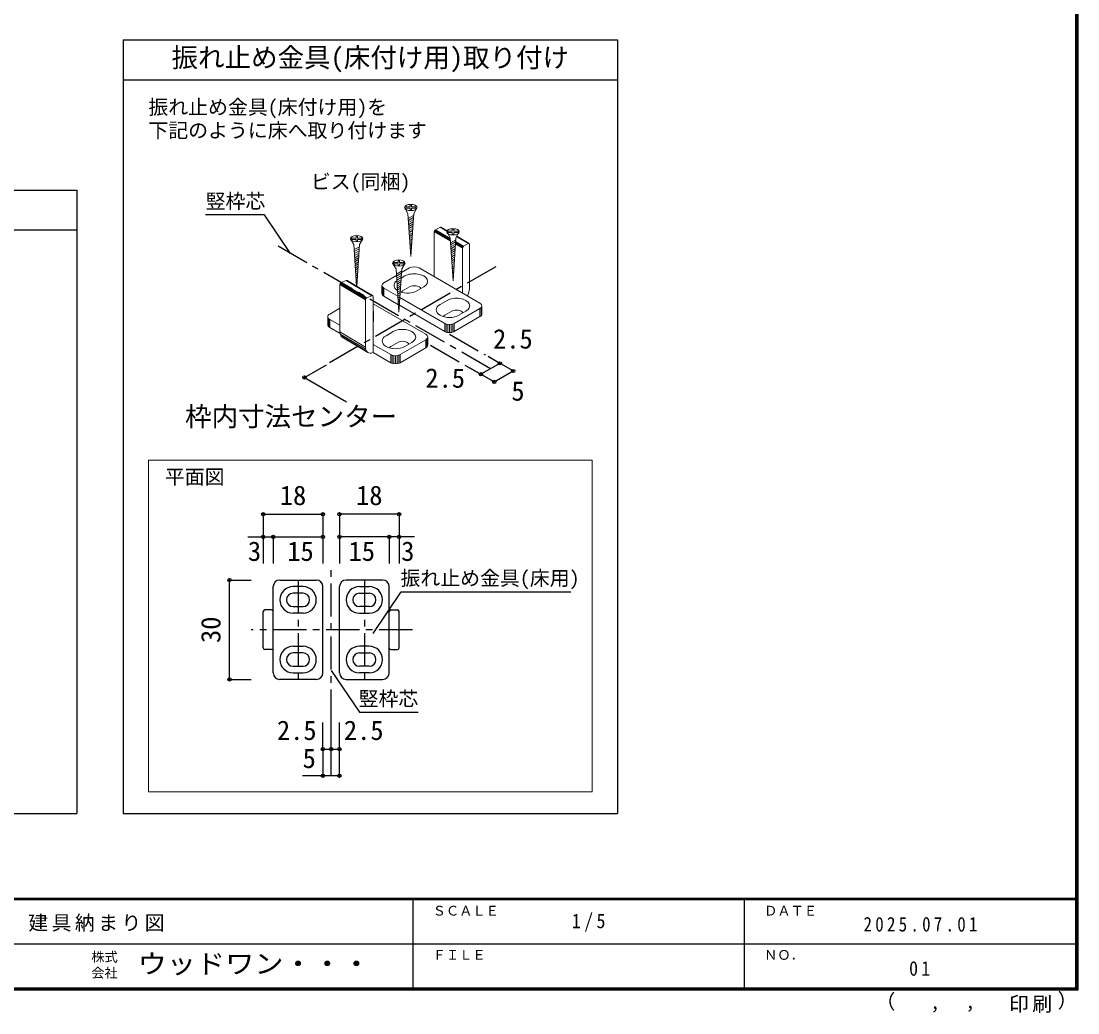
# Model space of a CAD drawing. Units: millimetres, scale not verified, with parts at other scales. Extents: x -973 to 977, y -718 to 696.
# Drawn here: x 180 to 977, y -718 to 30 of the extents above; entities that cross this region are included whole.
import ezdxf
from ezdxf.enums import TextEntityAlignment as Align

# ---------------------------------------------------------------- set-up
doc = ezdxf.new("R2010")
doc.units = ezdxf.units.MM
doc.header["$LTSCALE"] = 5
doc.header["$PDMODE"] = 32
doc.header["$PDSIZE"] = 2.5
doc.linetypes.add('CHAIN1', pattern=[8, 5, -1, 1, -1])
doc.layers.add('0-7_金物', color=7, linetype='Continuous', lineweight=18)
for name, color, linetype in [('0-A_文字', 3, 'Continuous'), ('0-B_寸法', 7, 'Continuous'), ('1-4_枠', 4, 'CHAIN1'), ('1-7_金物', 7, 'Continuous'), ('1-A_文字', 7, 'Continuous'), ('1-B_寸法', 7, 'Continuous'), ('F-0_補助線', 7, 'Continuous'), ('F-1_枠', 6, 'Continuous'), ('F-A_文字', 7, 'Continuous')]:
    doc.layers.add(name, color=color, linetype=linetype)
doc.styles.add('ＭＳ ゴシック', font='')
doc.styles.get('ＭＳ ゴシック').set_extended_font_data('MS Gothic')

msp = doc.modelspace()

# ---------------------------------------------------------------- linework, layer by layer
at = {"layer": '0-7_金物'}
for p, q in [((469.624, -110.151), (469.624, -111.185)), ((469.624, -110.151), (472.987, -110.151)), ((469.624, -111.185), (472.987, -111.185)), ((472.987, -108.635), (474.021, -108.635)), ((472.987, -110.151), (472.987, -108.635)), ((472.987, -112.701), (472.987, -111.185)), ((474.021, -110.151), (474.021, -108.635)), ((474.021, -110.151), (477.384, -110.151)), ((474.021, -111.185), (477.384, -111.185)), ((474.021, -112.701), (474.021, -111.185)), ((477.384, -111.185), (477.384, -110.151)), ((469.519, -111.923), (471.343, -115.083)), ((473.504, -147.702), (471.343, -115.083)), ((475.561, -116.657), (471.596, -118.902)), ((475.453, -118.285), (471.696, -120.412)), ((472.987, -112.701), (474.021, -112.701)), ((473.504, -147.702), (475.665, -115.083)), ((477.49, -111.923), (475.665, -115.083)), ((475.345, -119.914), (471.797, -121.923)), ((475.237, -121.542), (471.897, -123.433)), ((475.13, -123.17), (471.997, -124.944)), ((475.022, -124.798), (472.097, -126.454)), ((474.914, -126.426), (472.197, -127.964)), ((495.601, -125.577), (492.066, -127.618)), ((500.724, -128.535), (495.601, -125.577)), ((500.816, -128.358), (495.83, -125.48)), ((500.884, -128.254), (496.043, -125.459)), ((500.909, -128.219), (496.226, -125.515)), ((504.807, -127.006), (505.841, -127.006)), ((504.807, -128.522), (504.807, -127.006)), ((505.841, -128.522), (505.841, -127.006)), ((428.708, -135.485), (430.533, -138.645)), ((428.814, -133.713), (432.177, -133.713)), ((428.814, -133.713), (428.814, -134.747)), ((428.814, -134.747), (432.177, -134.747)), ((432.177, -133.713), (432.177, -132.197)), ((432.177, -132.197), (433.21, -132.197)), ((432.177, -136.263), (432.177, -134.747)), ((433.21, -133.713), (433.21, -132.197)), ((433.21, -133.713), (436.573, -133.713)), ((436.679, -135.485), (434.854, -138.645)), ((436.573, -134.747), (436.573, -133.713)), ((474.806, -128.054), (472.297, -129.475)), ((474.698, -129.682), (472.397, -130.985)), ((474.59, -131.311), (472.497, -132.496)), ((474.482, -132.939), (472.597, -134.006)), ((474.375, -134.567), (472.697, -135.516)), ((491.182, -162.83), (491.182, -129.149)), ((503.343, -136.171), (491.182, -129.149)), ((503.323, -135.86), (491.212, -128.868)), ((503.299, -135.498), (491.3, -128.571)), ((503.273, -135.109), (491.441, -128.278)), ((503.247, -134.721), (491.624, -128.01)), ((503.223, -134.359), (491.837, -127.785)), ((503.203, -134.048), (492.066, -127.618)), ((501.339, -130.294), (503.163, -133.454)), ((501.444, -128.522), (501.444, -129.556)), ((501.444, -128.522), (504.807, -128.522)), ((501.444, -129.556), (504.807, -129.556)), ((505.324, -166.073), (503.163, -133.454)), ((507.381, -135.029), (503.416, -137.273)), ((504.807, -131.072), (504.807, -129.556)), ((504.807, -131.072), (505.841, -131.072)), ((505.324, -166.073), (507.485, -133.454)), ((505.841, -128.522), (509.204, -128.522)), ((505.841, -129.556), (509.204, -129.556)), ((505.841, -131.072), (505.841, -129.556)), ((509.309, -130.294), (507.485, -133.454)), ((516.815, -137.825), (507.925, -132.692)), ((517.043, -137.727), (508.024, -132.52)), ((517.257, -137.706), (508.087, -132.412)), ((517.44, -137.763), (508.108, -132.375)), ((509.204, -129.556), (509.204, -128.522)), ((432.606, -169.947), (430.533, -138.645)), ((434.75, -140.22), (430.786, -142.464)), ((434.642, -141.848), (430.886, -143.974)), ((432.177, -136.263), (433.21, -136.263)), ((432.774, -170.047), (434.854, -138.645)), ((474.267, -136.195), (472.797, -137.027)), ((474.159, -137.823), (472.897, -138.537)), ((474.051, -139.451), (472.997, -140.048)), ((473.943, -141.079), (473.097, -141.558)), ((473.835, -142.707), (473.197, -143.069)), ((507.273, -136.657), (503.516, -138.783)), ((507.165, -138.285), (503.616, -140.294)), ((507.057, -139.913), (503.716, -141.804)), ((506.949, -141.541), (503.816, -143.315)), ((506.841, -143.169), (503.917, -144.825)), ((512.395, -141.397), (507.159, -138.374)), ((512.425, -141.115), (507.178, -138.086)), ((512.514, -140.818), (507.2, -137.751)), ((512.654, -140.526), (507.224, -137.391)), ((512.837, -140.258), (507.248, -137.031)), ((513.05, -140.033), (507.27, -136.696)), ((513.279, -139.866), (507.289, -136.408)), ((512.395, -175.077), (512.395, -141.397)), ((516.815, -137.825), (513.279, -139.866)), ((517.699, -138.335), (517.699, -172.015)), ((434.534, -143.476), (430.986, -145.485)), ((434.427, -145.104), (431.086, -146.995)), ((434.319, -146.732), (431.186, -148.506)), ((434.211, -148.36), (431.286, -150.016)), ((434.103, -149.988), (431.386, -151.527)), ((463.996, -152.085), (463.996, -150.569)), ((463.996, -150.569), (465.03, -150.569)), ((465.03, -152.085), (465.03, -150.569)), ((473.727, -144.336), (473.297, -144.579)), ((506.734, -144.797), (504.017, -146.336)), ((506.626, -146.425), (504.117, -147.846)), ((506.518, -148.054), (504.217, -149.356)), ((506.41, -149.682), (504.317, -150.867)), ((506.302, -151.31), (504.417, -152.377)), ((433.995, -151.616), (431.486, -153.037)), ((433.887, -153.245), (431.586, -154.547)), ((433.779, -154.873), (431.686, -156.058)), ((433.672, -156.501), (431.786, -157.568)), ((433.564, -158.129), (431.886, -159.079)), ((460.528, -153.857), (462.352, -157.016)), ((460.633, -152.085), (463.996, -152.085)), ((460.633, -152.085), (460.633, -153.118)), ((460.633, -153.118), (463.996, -153.118)), ((464.513, -189.635), (462.352, -157.016)), ((466.57, -158.591), (462.605, -160.835)), ((463.996, -154.635), (463.996, -153.118)), ((463.996, -154.635), (465.03, -154.635)), ((464.513, -189.635), (466.674, -157.016)), ((465.03, -152.085), (468.393, -152.085)), ((466.494, -159.733), (472.62, -156.196)), ((468.498, -153.857), (466.674, -157.016)), ((468.393, -153.118), (468.393, -152.085)), ((525.653, -182.732), (479.692, -156.196)), ((506.194, -152.938), (504.517, -153.888)), ((506.086, -154.566), (504.617, -155.398)), ((505.979, -156.194), (504.717, -156.908)), ((505.871, -157.822), (504.817, -158.419)), ((420.996, -167.289), (424.827, -165.682)), ((440.28, -178.78), (420.996, -167.289)), ((444.11, -177.173), (424.827, -165.682)), ((444.358, -177.106), (425.075, -165.615)), ((444.589, -177.117), (425.305, -165.626)), ((444.787, -177.206), (425.504, -165.715)), ((433.456, -159.757), (431.986, -160.589)), ((433.348, -161.385), (432.086, -162.099)), ((433.24, -163.013), (432.186, -163.61)), ((433.132, -164.642), (432.286, -165.12)), ((433.024, -166.27), (432.387, -166.631)), ((453.175, -167.423), (462.678, -161.936)), ((466.462, -160.219), (462.705, -162.346)), ((466.354, -161.847), (462.805, -163.856)), ((466.246, -163.475), (462.906, -165.366)), ((466.138, -165.103), (463.006, -166.877)), ((466.031, -166.731), (463.106, -168.387)), ((469.085, -162.319), (466.213, -163.978)), ((505.763, -159.451), (504.917, -159.929)), ((505.655, -161.079), (505.017, -161.44)), ((505.547, -162.707), (505.117, -162.95)), ((439.323, -180.264), (420.039, -168.773)), ((420.039, -168.773), (420.039, -204.497)), ((439.355, -179.97), (420.072, -168.48)), ((439.451, -179.669), (420.167, -168.178)), ((439.603, -179.381), (420.319, -167.89)), ((439.801, -179.126), (420.518, -167.635)), ((440.032, -178.921), (420.749, -167.43)), ((432.916, -167.898), (432.487, -168.141)), ((451.711, -169.464), (451.711, -175.588)), ((451.881, -170.211), (451.881, -176.335)), ((452.38, -170.907), (452.38, -177.031)), ((453.175, -171.505), (453.175, -177.629)), ((463.715, -177.591), (453.175, -171.505)), ((465.923, -168.359), (463.206, -169.898)), ((465.815, -169.988), (463.306, -171.408)), ((465.707, -171.616), (463.406, -172.919)), ((465.599, -173.244), (463.506, -174.429)), ((465.491, -174.872), (463.606, -175.939)), ((472.62, -170.484), (467.317, -173.546)), ((483.227, -170.484), (477.924, -173.546)), ((439.323, -180.264), (439.323, -215.988)), ((440.28, -178.78), (444.11, -177.173)), ((445.068, -220.072), (445.068, -177.854)), ((464.137, -183.958), (453.175, -177.629)), ((465.383, -176.5), (463.706, -177.45)), ((465.276, -178.128), (463.806, -178.96)), ((465.168, -179.756), (463.906, -180.471)), ((465.06, -181.385), (464.006, -181.981)), ((464.952, -183.013), (464.106, -183.491)), ((499.137, -198.041), (465.252, -178.478)), ((495.601, -183.753), (500.905, -180.691)), ((412.364, -190.985), (420.039, -186.554)), ((484.843, -206.294), (445.068, -183.33)), ((445.345, -189.964), (445.345, -196.088)), ((464.844, -184.641), (464.206, -185.002)), ((464.736, -186.269), (464.306, -186.512)), ((499.137, -204.165), (464.862, -184.376)), ((504.44, -188.856), (499.137, -191.917)), ((525.653, -186.814), (506.208, -198.041)), ((509.744, -191.917), (515.047, -188.856)), ((525.653, -186.814), (525.653, -192.938)), ((526.448, -186.217), (526.448, -192.34)), ((526.948, -185.52), (526.948, -191.644)), ((527.118, -184.773), (527.118, -190.897)), ((410.9, -193.026), (410.9, -199.15)), ((411.07, -193.773), (411.07, -199.897)), ((411.57, -194.469), (411.57, -200.593)), ((420.039, -199.498), (412.364, -195.067)), ((412.364, -195.067), (412.364, -201.191)), ((499.137, -198.041), (499.137, -204.165)), ((500.172, -198.5), (500.172, -204.624)), ((501.378, -198.788), (501.378, -204.912)), ((502.672, -198.887), (502.672, -205.01)), ((503.967, -198.788), (503.967, -204.912)), ((505.172, -198.5), (505.172, -204.624)), ((525.653, -192.938), (506.208, -204.165)), ((506.208, -198.041), (506.208, -204.165)), ((420.143, -205.682), (412.364, -201.191)), ((439.323, -215.988), (420.039, -204.497)), ((439.518, -217.587), (420.235, -206.096)), ((454.791, -207.315), (460.094, -204.253)), ((440.092, -218.912), (420.809, -207.422)), ((441.005, -219.874), (421.722, -208.384)), ((458.326, -221.603), (445.068, -213.949)), ((463.629, -212.418), (458.326, -215.48)), ((484.843, -210.377), (465.397, -221.603)), ((468.933, -215.48), (474.236, -212.418)), ((484.843, -210.377), (484.843, -216.5)), ((485.637, -209.779), (485.637, -215.902)), ((486.137, -209.082), (486.137, -215.206)), ((486.307, -208.335), (486.307, -214.459)), ((458.326, -227.727), (445.068, -220.072)), ((458.326, -221.603), (458.326, -227.727)), ((459.362, -222.062), (459.362, -228.186)), ((460.568, -222.35), (460.568, -228.474)), ((461.862, -222.449), (461.862, -228.573)), ((463.156, -222.35), (463.156, -228.474)), ((464.362, -222.062), (464.362, -228.186)), ((484.843, -216.5), (465.397, -227.727)), ((465.397, -221.603), (465.397, -227.727)), ((275.517, -551.24), (275.517, -301.105)), ((610.376, -551.24), (275.517, -551.24))]:
    msp.add_line(p, q, dxfattribs=at)
for points in [[(433.21, -136.263), (433.21, -134.747), (436.573, -134.747)], [(465.03, -154.635), (465.03, -153.118), (468.393, -153.118)], [(275.517, -301.105), (610.376, -301.105), (610.376, -551.24)]]:
    msp.add_lwpolyline(points, dxfattribs=at)
for centre in [(473.504, -110.668), (505.324, -129.039), (432.693, -134.23), (464.513, -152.602)]:
    msp.add_ellipse(centre, major_axis=(4.71, 0), ratio=0.5, dxfattribs=at)
for centre, major_axis, ratio, start_param, end_param in [((495.601, -126.598), (0.625, 1.083), 0.57735, 6.2831853, 7.0685835), ((492.066, -128.639), (0.625, 1.083), 0.57735, 0.7853982, 2.3561945), ((513.279, -140.886), (0.625, 1.083), 0.57735, 0.7853982, 2.3561945), ((516.815, -138.845), (0.625, 1.083), 0.57735, 5.4977871, 7.0685835), ((476.156, -158.237), (-5, 0), 0.57735, 3.9269908, 5.4977871), ((420.996, -168.372), (0.64, 1.074), 0.663414, 0.7318184, 2.3026147), ((424.827, -166.765), (0.64, 1.074), 0.663414, 6.2296055, 7.0150037), ((470.853, -169.464), (10, 0), 0.57735, 2.4831952, 3.8764508), ((476.156, -166.402), (10, 0), 0.57735, 5.4977871, 8.6393798), ((456.711, -169.464), (-5, 0), 0.57735, 5.4977871, 7.0685835), ((470.853, -169.464), (10, 0), 0.57735, 4.1506266, 5.4977871), ((470.853, -175.588), (5, 0), 0.57735, 2.3561945, 2.7802255), ((476.156, -172.526), (5, 0), 0.57735, 0.2617994, 2.3561945), ((512.395, -175.077), (3.75, 6.495), 0.57735, 4.712389, 5.4977871), ((440.28, -179.862), (0.64, 1.074), 0.663414, 0.7318184, 2.3026147), ((444.11, -178.255), (0.64, 1.074), 0.663414, 5.4442074, 7.0150037), ((456.711, -175.588), (-5, 0), 0.57735, 6.2831853, 7.0685835), ((507.976, -184.773), (10, 0), 0.57735, 5.4977871, 8.6393798), ((522.118, -184.773), (-5, 0), 0.57735, 2.3561945, 3.9269908), ((415.9, -193.026), (-5, 0), 0.57735, 5.4977871, 7.0685835), ((435.345, -189.964), (10, 0), 0.57735, 6.047146, 6.5192246), ((502.672, -187.835), (10, 0), 0.57735, 2.3561945, 5.4977871), ((507.976, -190.897), (5, 0), 0.57735, 0.2617994, 2.3561945), ((522.118, -190.897), (-5, 0), 0.57735, 2.3561945, 3.1415927), ((415.9, -199.15), (-5, 0), 0.57735, 6.2831853, 7.0685835), ((435.345, -196.088), (10, 0), 0.57735, 6.047146, 6.5192246), ((502.672, -193.959), (5, 0), 0.57735, 2.3561945, 2.7802255), ((502.672, -196), (-5, 0), 0.57735, 0.7853982, 2.3561945), ((425.784, -202.087), (3.839, 6.443), 0.663414, 2.3026147, 3.0880129), ((467.165, -208.335), (10, 0), 0.57735, 5.4977871, 8.6393798), ((481.307, -208.335), (-5, 0), 0.57735, 2.3561945, 3.9269908), ((502.672, -202.124), (-5, 0), 0.57735, 0.7853982, 2.3561945), ((461.862, -211.397), (10, 0), 0.57735, 2.3561945, 5.4977871), ((467.165, -214.459), (5, 0), 0.57735, 0.2617994, 2.3561945), ((481.307, -214.459), (-5, 0), 0.57735, 2.3561945, 3.1415927), ((445.068, -213.577), (3.839, 6.443), 0.663414, 2.3026147, 3.873411), ((461.862, -217.521), (5, 0), 0.57735, 2.3561945, 2.7802255), ((461.862, -219.562), (-5, 0), 0.57735, 0.7853982, 2.3561945), ((461.862, -225.686), (-5, 0), 0.57735, 0.7853982, 2.3561945)]:
    msp.add_ellipse(centre, major_axis=major_axis, ratio=ratio, start_param=start_param, end_param=end_param, dxfattribs=at)
at = {"layer": '0-A_文字'}
for p, q in [((256.653, 15.667), (629.365, 15.667)), ((256.653, 15.667), (256.653, -567.5)), ((629.365, 15.667), (629.365, -567.5)), ((256.653, -14.333), (629.365, -14.333)), ((-218.347, -97.5), (221.653, -97.5)), ((221.653, -97.5), (221.653, -567.5)), ((-218.347, -127.5), (221.653, -127.5)), ((-218.347, -567.5), (221.653, -567.5)), ((256.653, -567.5), (629.365, -567.5))]:
    msp.add_line(p, q, dxfattribs=at)
at = {"layer": '0-A_文字', "color": 4}
for p, q in [((363.135, -116.17), (318.731, -116.17)), ((382.819, -145.262), (363.135, -116.17)), ((445.104, -431.748), (466.328, -400.381)), ((466.328, -400.381), (594.316, -400.381)), ((413.489, -459.853), (434.713, -491.221)), ((434.713, -491.221), (479.118, -491.221))]:
    msp.add_line(p, q, dxfattribs=at)
at = {"layer": '0-B_寸法', "color": 4, "linetype": 'CHAIN1'}
for p, q in [((533.563, -232.293), (371.41, -138.675)), ((537.755, -155.333), (412.004, -227.935)), ((502.672, -206.206), (529.779, -221.856)), ((488.378, -214.459), (517.775, -231.431))]:
    msp.add_line(p, q, dxfattribs=at)
at = {"layer": '0-B_寸法', "color": 4}
for p, q in [((540.71, -228.167), (531.739, -222.988)), ((550.71, -233.941), (532.069, -223.178)), ((393.22, -238.78), (409.864, -229.17)), ((540.71, -228.167), (526.416, -236.42)), ((393.22, -238.78), (425.1, -257.185)), ((517.775, -231.431), (526.416, -236.42)), ((536.416, -242.193), (517.775, -231.431)), ((536.416, -242.193), (550.71, -233.941))]:
    msp.add_line(p, q, dxfattribs=at)
at = {"layer": '0-B_寸法'}
for p in [(540.71, -228.167), (393.22, -238.78), (526.416, -236.42), (550.71, -233.941), (536.416, -242.193)]:
    msp.add_point(p, dxfattribs=at)
at = {"layer": '1-4_枠'}
for p, q in [((413.447, -539.037), (413.447, -381.505)), ((388.447, -391.505), (388.447, -466.505)), ((438.447, -391.505), (438.447, -466.505)), ((474.697, -429.005), (352.993, -429.005))]:
    msp.add_line(p, q, dxfattribs=at)
at = {"layer": '1-7_金物'}
for p, q in [((369.697, -461.505), (369.697, -396.505)), ((374.697, -391.505), (402.197, -391.505)), ((392.197, -396.505), (384.697, -396.505)), ((407.197, -461.505), (407.197, -396.505)), ((419.697, -461.505), (419.697, -396.505)), ((452.197, -391.505), (424.697, -391.505)), ((434.697, -396.505), (442.197, -396.505)), ((457.197, -461.505), (457.197, -396.505)), ((392.197, -401.505), (384.697, -401.505)), ((434.697, -401.505), (442.197, -401.505)), ((368.447, -414.005), (363.447, -414.005)), ((384.697, -411.505), (392.197, -411.505)), ((442.197, -411.505), (434.697, -411.505)), ((458.447, -414.005), (463.447, -414.005)), ((362.197, -442.755), (362.197, -415.255)), ((392.197, -416.505), (384.697, -416.505)), ((434.697, -416.505), (442.197, -416.505)), ((464.697, -442.755), (464.697, -415.255)), ((368.447, -444.005), (363.447, -444.005)), ((384.697, -441.505), (392.197, -441.505)), ((442.197, -441.505), (434.697, -441.505)), ((458.447, -444.005), (463.447, -444.005)), ((392.197, -446.505), (384.697, -446.505)), ((434.697, -446.505), (442.197, -446.505)), ((384.697, -456.505), (392.197, -456.505)), ((384.697, -461.505), (392.197, -461.505)), ((442.197, -456.505), (434.697, -456.505)), ((442.197, -461.505), (434.697, -461.505)), ((402.197, -466.505), (374.697, -466.505)), ((424.697, -466.505), (452.197, -466.505))]:
    msp.add_line(p, q, dxfattribs=at)
for centre, radius, start, end in [((374.697, -396.505), 5, 90, 180), ((384.697, -406.505), 10, 90, 270), ((392.197, -406.505), 10, 270, 90), ((402.197, -396.505), 5, 0, 90), ((424.697, -396.505), 5, 90, 180), ((434.697, -406.505), 10, 90, 270), ((442.197, -406.505), 10, 270, 90), ((452.197, -396.505), 5, 0, 90), ((384.697, -406.505), 5, 90, 270), ((392.197, -406.505), 5, 270, 90), ((434.697, -406.505), 5, 90, 270), ((442.197, -406.505), 5, 270, 90), ((363.447, -415.255), 1.25, 90, 180), ((368.447, -415.255), 1.25, 0, 90), ((458.447, -415.255), 1.25, 90, 180), ((463.447, -415.255), 1.25, 0, 90), ((363.447, -442.755), 1.25, 180, 270), ((368.447, -442.755), 1.25, 270, 0), ((384.697, -451.505), 10, 90, 270), ((392.197, -451.505), 10, 270, 90), ((434.697, -451.505), 10, 90, 270), ((442.197, -451.505), 10, 270, 90), ((458.447, -442.755), 1.25, 180, 270), ((463.447, -442.755), 1.25, 270, 0), ((384.697, -451.505), 5, 90, 270), ((392.197, -451.505), 5, 270, 90), ((434.697, -451.505), 5, 90, 270), ((442.197, -451.505), 5, 270, 90), ((374.697, -461.505), 5, 180, 270), ((402.197, -461.505), 5, 270, 0), ((424.697, -461.505), 5, 180, 270), ((452.197, -461.505), 5, 270, 0)]:
    msp.add_arc(centre, radius, start, end, dxfattribs=at)
at = {"layer": '1-B_寸法', "color": 4}
for p, q in [((362.197, -341.897), (407.197, -341.897)), ((362.197, -341.897), (362.197, -359.005)), ((407.197, -341.897), (407.197, -359.005)), ((419.697, -341.897), (419.697, -359.005)), ((464.697, -341.897), (419.697, -341.897)), ((464.697, -341.897), (464.697, -359.005)), ((350.632, -359.005), (369.697, -359.005)), ((362.197, -359.005), (362.197, -379.005)), ((369.697, -359.005), (369.697, -379.005)), ((369.697, -359.005), (407.197, -359.005)), ((407.197, -359.005), (407.197, -379.005)), ((457.197, -359.005), (419.697, -359.005)), ((419.697, -359.005), (419.697, -379.005)), ((457.197, -359.005), (457.197, -379.005)), ((476.262, -359.005), (457.197, -359.005)), ((464.697, -359.005), (464.697, -379.005)), ((336.814, -391.505), (352.993, -391.505)), ((336.814, -466.505), (336.814, -391.505)), ((336.814, -466.505), (352.993, -466.505)), ((407.197, -519.021), (407.197, -499.021)), ((413.447, -519.021), (413.447, -499.021)), ((419.697, -519.021), (419.697, -499.021)), ((407.197, -519.021), (407.197, -539.037)), ((407.197, -519.021), (413.447, -519.021)), ((413.447, -519.021), (419.697, -519.021)), ((419.697, -539.037), (419.697, -519.021)), ((419.697, -539.037), (391.898, -539.037))]:
    msp.add_line(p, q, dxfattribs=at)
at = {"layer": '1-B_寸法'}
for p in [(362.197, -341.897), (407.197, -341.897), (419.697, -341.897), (464.697, -341.897), (362.197, -359.005), (369.697, -359.005), (407.197, -359.005), (419.697, -359.005), (457.197, -359.005), (464.697, -359.005), (336.814, -391.505), (336.814, -466.505), (407.197, -519.021), (413.447, -519.021), (419.697, -519.021), (407.197, -539.037), (419.697, -539.037)]:
    msp.add_point(p, dxfattribs=at)
at = {"layer": 'F-1_枠'}
for p, q in [((974.986, 695.833), (974.986, -700.833)), ((975.82, 695.833), (975.82, -700.833)), ((976.653, 695.833), (976.653, -700.833)), ((976.653, -631.667), (-973.347, -631.667)), ((976.653, -632.5), (-973.347, -632.5)), ((474.986, -632.5), (474.986, -699.167)), ((724.986, -632.5), (724.986, -699.167)), ((1.653, -665.833), (974.986, -665.834)), ((976.653, -699.167), (-973.347, -699.167)), ((976.653, -700), (-973.347, -700)), ((976.653, -700.833), (-973.347, -700.833))]:
    msp.add_line(p, q, dxfattribs=at)

# ---------------------------------------------------------------- texts
at = {"layer": '0-A_文字', "color": 7, "style": 'ＭＳ ゴシック'}
for s, height, p in [('振れ止め金具(床付け用)取り付け', 14.66, (293.009, -9.333)), ('振れ止め金具(床付け用)を', 11, (275.562, -43.792)), ('下記のように床へ取り付けます', 11, (275.562, -61.329)), ('平面図', 11, (287.959, -322.582))]:
    msp.add_text(s, height=height, dxfattribs=at).set_placement(p, align=Align.BOTTOM_LEFT)
at = {"layer": '0-B_寸法', "style": 'ＭＳ ゴシック'}
for s, height, p in [('ビス(同梱)', 11, (398.076, -100.005)), ('2.5', 14.66, (535.545, -221.444)), ('2.5', 14.66, (484.482, -250.976)), ('5', 14.66, (549.351, -260.706)), ('枠内寸法センター', 14.66, (303.21, -279.949))]:
    msp.add_text(s, height=height, dxfattribs=at).set_placement(p, align=Align.BOTTOM_LEFT)
at = {"layer": '1-A_文字', "style": 'ＭＳ ゴシック'}
for s, p in [('竪枠芯', (318.731, -114.671)), ('振れ止め金具(床用)', (465.733, -398.882)), ('竪枠芯', (434.118, -489.722))]:
    msp.add_text(s, height=11, dxfattribs=at).set_placement(p, align=Align.BOTTOM_LEFT)
at = {"layer": '1-B_寸法', "style": 'ＭＳ ゴシック'}
for s, p in [('18', (374.697, -339.397)), ('18', (432.197, -339.397)), ('3', (350.632, -381.505)), ('15', (380.322, -381.505)), ('15', (426.572, -381.505)), ('3', (466.262, -381.505)), ('2.5', (372.51, -516.521)), ('2.5', (423.038, -516.521)), ('5', (391.898, -537.649))]:
    msp.add_text(s, height=14.66, dxfattribs=at).set_placement(p, align=Align.BOTTOM_LEFT)
msp.add_text('30', height=14.66, rotation=90, dxfattribs=at).set_placement((334.314, -439.005), align=Align.BOTTOM_LEFT)
at = {"layer": 'F-0_補助線', "insert": (184.986, -656.667), "char_height": 11, "attachment_point": 7, "style": 'ＭＳ ゴシック'}
msp.add_mtext('\\T1.17;建具納まり図', dxfattribs=at)
at = {"layer": 'F-A_文字', "style": 'ＭＳ ゴシック'}
for s, height, p in [('ＳＣＡＬＥ', 7.331, (489.986, -646.667)), ('ＤＡＴＥ', 7.331, (739.986, -646.667)), ('株式', 7.331, (232.486, -681.5)), ('ＦＩＬＥ', 7.331, (489.986, -680)), ('ＮＯ．', 7.331, (739.986, -680.001)), ('会社', 7.331, (232.486, -693.5)), ('）', 11, (961.387, -717.355)), ('（', 11, (823.992, -718.052)), (',', 11, (865.199, -718.052)), (',', 11, (891.686, -717.588))]:
    msp.add_text(s, height=height, dxfattribs=at).set_placement(p, align=Align.BOTTOM_LEFT)
at = {"layer": 'F-A_文字', "style": 'ＭＳ ゴシック', "width": 1.1}
msp.add_text('ウッドワン・・・', height=14.66, dxfattribs=at).set_placement((267.486, -692.5), align=Align.BOTTOM_LEFT)
at = {"layer": 'F-A_文字', "char_height": 11, "attachment_point": 7, "style": 'ＭＳ ゴシック'}
for s, insert in [('\\T1.38;\\W0.9;1/5', (594.986, -656.667)), ('\\T1.39;\\W0.85;2025.07.01', (814.986, -656.667)), ('\\T1.36;\\W0.9;01', (849.361, -690.001)), ('\\T1.17;印刷', (924.678, -717.82))]:
    msp.add_mtext(s, dxfattribs=dict(at, insert=insert))

doc.saveas('drawing.dxf')
